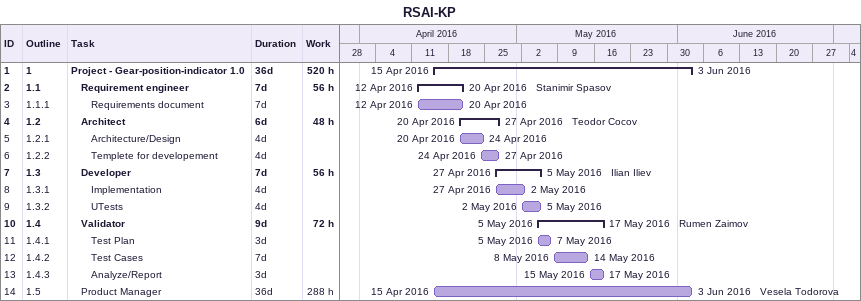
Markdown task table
RSAI-KP

| ID | WBS | Task | Duration | Start | Finish | Resources | Work (h) |
|---|---|---|---|---|---|---|---|
| 1 | 1 | **Project - Gear-position-indicator 1.0** | 36d | 2016-04-15 | 2016-06-03 |  | 520 |
| 2 | 1.1 | **Requirement engineer** | 7d | 2016-04-12 | 2016-04-20 | Stanimir Spasov | 56 |
| 3 | 1.1.1 | Requirements document | 7d | 2016-04-12 | 2016-04-20 |  |  |
| 4 | 1.2 | **Architect** | 6d | 2016-04-20 | 2016-04-27 | Teodor Cocov | 48 |
| 5 | 1.2.1 | Architecture/Design | 4d | 2016-04-20 | 2016-04-24 |  |  |
| 6 | 1.2.2 | Templete for developement | 4d | 2016-04-24 | 2016-04-27 |  |  |
| 7 | 1.3 | **Developer** | 7d | 2016-04-27 | 2016-05-05 | Ilian Iliev | 56 |
| 8 | 1.3.1 | Implementation | 4d | 2016-04-27 | 2016-05-02 |  |  |
| 9 | 1.3.2 | UTests | 4d | 2016-05-02 | 2016-05-05 |  |  |
| 10 | 1.4 | **Validator** | 9d | 2016-05-05 | 2016-05-17 | Rumen Zaimov | 72 |
| 11 | 1.4.1 | Test Plan | 3d | 2016-05-05 | 2016-05-07 |  |  |
| 12 | 1.4.2 | Test Cases | 7d | 2016-05-08 | 2016-05-14 |  |  |
| 13 | 1.4.3 | Analyze/Report | 3d | 2016-05-15 | 2016-05-17 |  |  |
| 14 | 1.5 | Product Manager | 36d | 2016-04-15 | 2016-06-03 | Vesela Todorova | 288 |
